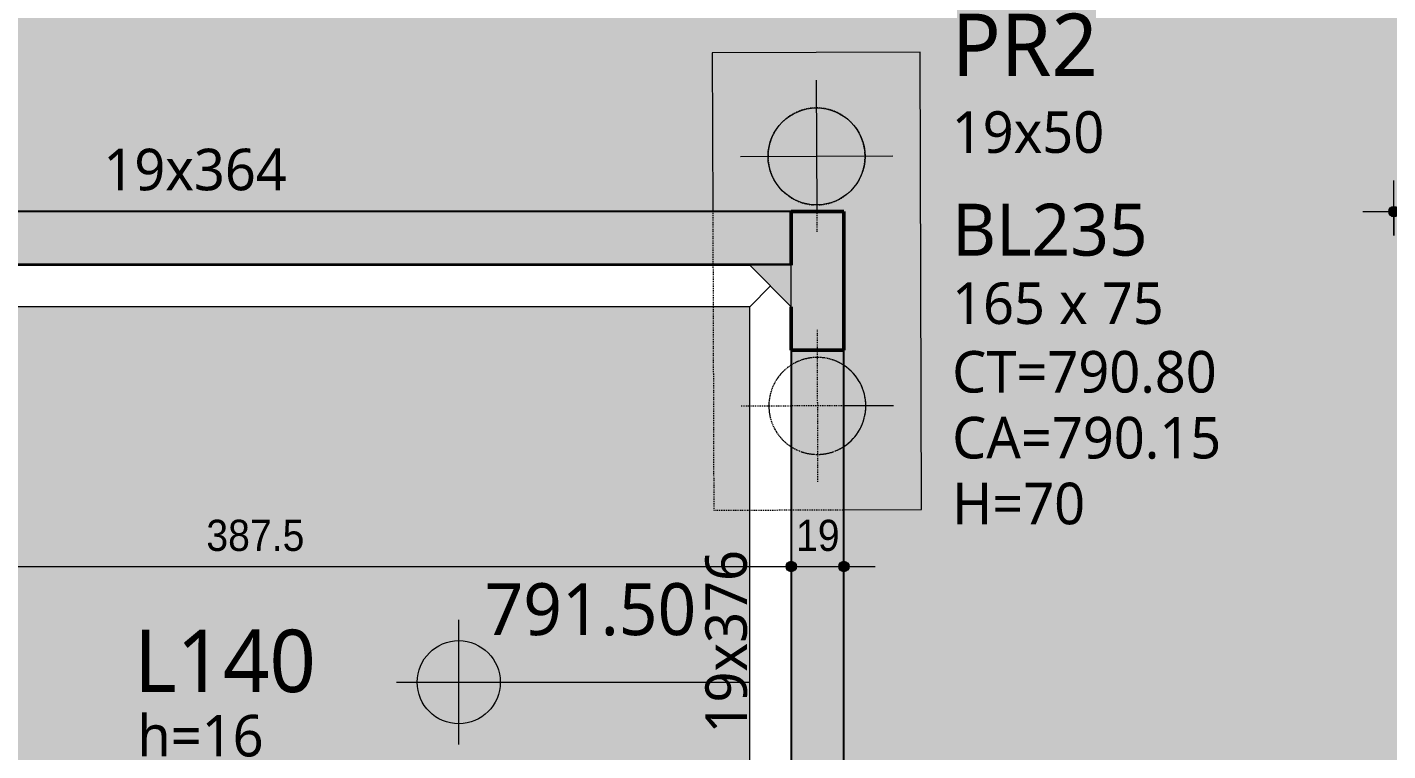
# Model space of a CAD drawing. Header units: centimetres. Extents: x -3523 to 38560, y -3196 to 88043.
# Drawn here: x -1152.1 to -661.1, y 793.6 to 1054.6 of the extents above; entities that cross this region are included whole.
import ezdxf

# ---------------------------------------------------------------- set-up
doc = ezdxf.new("R2010")
doc.units = ezdxf.units.CM
doc.linetypes.add('Traço', pattern=[0.635, 0.3175, -0.3175])
for name, color, linetype, lineweight in [('A-ANNO-DIMS', 7, 'Continuous', 9), ('A-ANNO-DIMS-75', 7, 'Continuous', 9), ('A-DETL-GENF', 7, 'Continuous', 18), ('A-DETL-MBND', 7, 'Continuous', 18), ('A-FLOR', 7, 'Continuous', 25), ('A-FLOR-IDEN', 7, 'Continuous', 9), ('A-FLOR-OTLN', 7, 'Continuous', 18), ('G-ANNO-DIMS', 7, 'Continuous', 9), ('S-BEAM', 7, 'Continuous', 25), ('S-BEAM-IDEN', 7, 'Continuous', 9), ('S-COLS', 7, 'Continuous', 25), ('S-COLS-IDEN', 7, 'Continuous', 9), ('S-FNDN', 7, 'Continuous', 25), ('S-FNDN-HDLN', 7, 'Traço', 18), ('S-FNDN-IDEN', 7, 'Continuous', 9)]:
    doc.layers.add(name, color=color, linetype=linetype, lineweight=lineweight)
doc.layers.add('A-DETL', color=7, linetype='Continuous', lineweight=18, true_color=0x00a600)
doc.styles.add('Arial_1', font='arial.ttf', dxfattribs={"width": 0.9, "height": 11.25})
doc.styles.add('Gadugi', font='gadugi.ttf', dxfattribs={"height": 15})
doc.styles.add('Gadugi_1', font='gadugi.ttf', dxfattribs={"height": 22.5})
doc.styles.add('Gadugi_2', font='gadugi.ttf', dxfattribs={"height": 18.75})
doc.dimstyles.new('PED_1_5mm_ESQ', dxfattribs={"dimscale": 30.48, "dimtxt": 11.477918, "dimasz": 0.492126, "dimexe": 0.369094, "dimexo": 0.369094, "dimgap": 0.073819, "dimtad": 1, "dimdec": 1, "dimrnd": 0.5, "dimdsep": 46, "dimtxsty": 'Arial_1', "dimblk1": 'DOTSMALL', "dimblk2": 'DOTSMALL', "dimsah": 1, "dimcen": 0.09, "dimdle": 0.369094, "dimazin": 0, "dimtfac": 1, "dimtdec": 4, "dimtix": 1, "dimtmove": 0, "dimatfit": 3, "dimfxl": 1, "dimtvp": 1, "dimtolj": 1, "dimtzin": 0, "dimarcsym": 2})

# ---------------------------------------------------------------- blocks, each defined once
blk = doc.blocks.new('PED_BLRET-2EST_R01_2019 - 165x75x70-V34-PL B 002 - FUNDAÇÃO')
at = {"layer": 'A-DETL-MBND'}
for p, q in [((-50, 27.5), (-50, -27.5)), ((40, 27.5), (40, 9.58)), ((-77.5, 0), (-30.11, 0))]:
    blk.add_line(p, q, dxfattribs=at)
blk.add_circle((-50, 0), 17.5, dxfattribs=at)
blk.add_arc((40, 0), 17.5, 33.1555, 146.3321, dxfattribs=at)
at = {"layer": 'S-FNDN-HDLN'}
for p, q in [((40, 9.57), (40, -27.5)), ((-30.11, 0), (-22.5, 0)), ((12.5, 0), (67.5, 0))]:
    blk.add_line(p, q, dxfattribs=at)
for start, end in [(146.3484, 360), (360, 33.1392)]:
    blk.add_arc((40, 0), 17.5, start, end, dxfattribs=at)
blk = doc.blocks.new('Elevações de ponto - M_Cota de elevação - Alvo preenchido-10609-PL B 002 - FUNDAÇÃO')
at = {"layer": 'G-ANNO-DIMS'}
h = blk.add_hatch(color=256, dxfattribs=at)
edge = h.paths.add_edge_path(flags=0)
edge.add_line((0, 0), (-0.2, 0))
edge.add_arc((0, 0), 0.2, 90, 180, ccw=False)
edge.add_line((0, 0.2), (0, 0))
h = blk.add_hatch(color=256, dxfattribs=at)
edge = h.paths.add_edge_path(flags=0)
edge.add_line((0, 0), (0.2, 0))
edge.add_arc((0, 0), 0.2, 270, 360, ccw=False)
edge.add_line((0, -0.2), (0, 0))
for p, q in [((0, -0.3), (0, 0.3)), ((-0.3, 0), (1.4, 0))]:
    blk.add_line(p, q, dxfattribs=at)
blk.add_circle((0, 0), 0.2, dxfattribs=at)
blk = doc.blocks.new('DIMBLOCK188-PL B 002 - FUNDAÇÃO')
at = {"layer": 'A-ANNO-DIMS-75'}
h = blk.add_hatch(color=256, dxfattribs=at)
edge = h.paths.add_edge_path(flags=0)
edge.add_arc((-658.86, 988.11), 1.88, 0, 360)
h = blk.add_hatch(color=256, dxfattribs=at)
edge = h.paths.add_edge_path(flags=0)
edge.add_arc((-621.6, 988.11), 1.88, 0, 360)
for p, q in [((-621.6, 1083.63), (-621.6, 976.86)), ((-621.6, 988.11), (-621.6, 1083.63)), ((-658.86, 979.51), (-658.86, 999.36)), ((-670.11, 988.11), (-621.6, 988.11)), ((-658.86, 988.11), (-658.86, 979.51))]:
    blk.add_line(p, q, dxfattribs=at)
for centre in [(-658.86, 988.11), (-621.6, 988.11)]:
    blk.add_circle(centre, 1.88, dxfattribs=at)
at = {"layer": 'A-ANNO-DIMS-75', "color": 0, "insert": (-653.83, 1004.97), "char_height": 11.25, "width": 32.6326, "attachment_point": 1, "line_spacing_factor": 0.941778, "style": 'Arial_1'}
blk.add_mtext('37.5', dxfattribs=at)
blk = doc.blocks.new('_DotSmall')
at = {"color": 0, "linetype": 'ByBlock', "const_width": 0.5}
blk.add_lwpolyline([(-0.0625, 0, 1), (0.0625, 0, 1)], format="xyb", close=True, dxfattribs=at)
blk = doc.blocks.new('DIMBLOCK228-PL B 002 - FUNDAÇÃO')
at = {"layer": 'A-ANNO-DIMS-75'}
h = blk.add_hatch(color=256, dxfattribs=at)
edge = h.paths.add_edge_path(flags=0)
edge.add_arc((-1263.61, 860.08), 1.88, 0, 360)
h = blk.add_hatch(color=256, dxfattribs=at)
edge = h.paths.add_edge_path(flags=0)
edge.add_arc((-876.36, 860.08), 1.88, 0, 360)
for p, q in [((-1263.61, 851.49), (-1263.61, 871.33)), ((-876.36, 496.9), (-876.36, 871.33)), ((-1263.61, 860.08), (-876.36, 860.08)), ((-1263.61, 860.08), (-1263.61, 851.49)), ((-876.36, 860.08), (-876.36, 496.9))]:
    blk.add_line(p, q, dxfattribs=at)
for centre in [(-1263.61, 860.08), (-876.36, 860.08)]:
    blk.add_circle(centre, 1.88, dxfattribs=at)
at = {"layer": 'A-ANNO-DIMS-75', "color": 0, "insert": (-1087.47, 876.94), "char_height": 11.25, "width": 41.9562, "attachment_point": 1, "line_spacing_factor": 0.941778, "style": 'Arial_1'}
blk.add_mtext('387.5', dxfattribs=at)
blk = doc.blocks.new('DIMBLOCK229-PL B 002 - FUNDAÇÃO')
at = {"layer": 'A-ANNO-DIMS-75'}
h = blk.add_hatch(color=256, dxfattribs=at)
edge = h.paths.add_edge_path(flags=0)
edge.add_arc((-876.36, 860.08), 1.88, 0, 360)
h = blk.add_hatch(color=256, dxfattribs=at)
edge = h.paths.add_edge_path(flags=0)
edge.add_arc((-857.36, 860.08), 1.88, 0, 360)
for p, q in [((-876.36, 496.9), (-876.36, 871.33)), ((-857.36, 496.9), (-857.36, 871.33)), ((-876.36, 860.08), (-846.11, 860.08)), ((-876.36, 860.08), (-876.36, 496.9)), ((-857.36, 860.08), (-857.36, 496.9))]:
    blk.add_line(p, q, dxfattribs=at)
for centre in [(-876.36, 860.08), (-857.36, 860.08)]:
    blk.add_circle(centre, 1.88, dxfattribs=at)
at = {"layer": 'A-ANNO-DIMS-75', "color": 0, "insert": (-874.63, 876.94), "char_height": 11.25, "width": 18.6472, "attachment_point": 1, "line_spacing_factor": 0.941778, "style": 'Arial_1'}
blk.add_mtext('19', dxfattribs=at)

msp = doc.modelspace()

# ---------------------------------------------------------------- hatches: boundary and pattern name
at = {"layer": 'A-DETL-GENF', "true_color": 0xe6e6e6}
h = msp.add_hatch(color=254, dxfattribs=at)
h.paths.add_polyline_path([(-780.089, 706.316), (-386.115, 706.316), (-386.115, 707.119), (-490.138, 707.119), (-490.138, 819.102), (-113.138, 819.102), (-113.138, 707.119), (-124.365, 707.119), (-124.365, 706.316), (43.51, 706.316), (43.51, 770.619), (70.307, 770.619), (70.307, 1173.082), (306.417, 1173.082), (147.343, 1755.323), (97.342, 1755.323), (97.342, 1835.352), (-215.981, 1835.352), (-215.981, 1756.172), (-275.96, 1756.172), (-442.089, 1296.011), (-425.073, 1285.306), (-465.011, 1221.825), (-491.496, 1238.487), (-546.599, 1166.011), (-546.599, 1141.884), (-298.365, 1141.884), (-298.365, 1214.884), (-223.365, 1214.884), (-223.365, 1049.884), (-298.365, 1049.884), (-298.365, 1122.884), (-546.599, 1122.884), (-546.599, 1094.884), (-621.599, 1094.884), (-621.599, 1169.884), (-567.522, 1169.884), (-507.641, 1248.644), (-528.493, 1261.763), (-488.554, 1325.245), (-485.408, 1323.265), (-329.119, 1756.172), (-345.981, 1756.172), (-345.981, 1866.172), (-316.578, 1866.172), (-444.521, 2197.571), (-444.83, 2197.454), (-462.562, 2244.301), (-671.366, 2785.221), (-685.288, 2823.058), (-685.488, 2822.982), (-703.22, 2869.732), (-702.555, 2869.984), (-718.743, 2913.873), (-862.537, 3299.756), (-968.123, 3253.612), (-914.305, 3339.122), (-930.385, 3349.243), (-979.853, 3270.645), (-1027.785, 3380.324), (-999.447, 3392.709), (-1318.73, 3593.658), (-1333.645, 3569.961), (-1357.562, 3585.013), (-1342.647, 3608.71), (-1358.727, 3618.831), (-1373.642, 3595.134), (-1397.12, 3609.91), (-1382.205, 3633.607), (-1824.457, 3911.949), (-1862.275, 3851.86), (-1909.247, 3881.422), (-3097.084, 1994.095), (-2170.119, 1408.797), (-2169.792, 1409.316), (-2127.476, 1382.683), (-2127.841, 1382.102), (-1767.194, 1154.384), (-1737.355, 1154.384), (-1351.153, 1779.215), (-1413.278, 1818.573), (-1373.141, 1881.929), (-1233.757, 1793.627), (-1248.497, 1770.361), (-909.742, 1557.157), (-894.827, 1580.854), (-831.352, 1540.905), (-871.302, 1477.43), (-899.843, 1495.393), (-1197.486, 1153.393), (-1178.443, 1141.408), (-1218.392, 1077.933), (-1281.867, 1117.882), (-1279.683, 1121.353), (-1695.298, 1108.989), (-1460.081, 960.469), (-1310.615, 970.198), (-1282.615, 970.198), (-1282.615, 988.119), (-857.365, 988.119), (-857.365, 707.119), (-852.365, 707.119), (-852.365, 706.316), (-787.91, 706.316)], flags=0)
h.paths.add_polyline_path([(-1711.866, 1127.504), (-1267.491, 1140.724), (-1241.918, 1181.357), (-1213.76, 1163.636), (-916.117, 1505.636), (-934.777, 1517.38), (-919.862, 1541.077), (-1258.665, 1754.311), (-1273.895, 1730.271), (-1335.101, 1769.046), (-1715.019, 1154.384), (-1711.866, 1154.384), (-1711.866, 1137.129)], flags=0)
h.paths.add_polyline_path([(317.769, 1321.247), (317.769, 1754.601), (277.762, 1754.601), (277.762, 1835.352), (227.342, 1835.352), (227.342, 1755.323), (199.175, 1755.323), (306.417, 1362.799)], flags=0)
h.paths.add_polyline_path([(-17.803, 1780.55), (-17.803, 1796.55), (-1.803, 1796.55), (-2.348, 1792.409), (-3.947, 1788.55), (-6.489, 1785.236), (-9.803, 1782.694), (-13.662, 1781.095)], flags=0)
h.paths.add_polyline_path([(-33.803, 1796.55), (-33.258, 1800.691), (-31.659, 1804.55), (-29.117, 1807.864), (-25.803, 1810.406), (-21.944, 1812.005), (-17.803, 1812.55), (-17.803, 1796.55), (-33.258, 1796.55)], flags=0)
h.paths.add_polyline_path([(-1713.322, 2040.579), (-1755.638, 2067.212), (-1745.518, 2083.292), (-1703.201, 2056.659), (-1711.577, 2043.352)], flags=0)
h.paths.add_polyline_path([(-2141.673, 2310.054), (-2183.989, 2336.687), (-2173.869, 2352.768), (-2131.552, 2326.135)], flags=0)
h.paths.add_polyline_path([(-872.017, 2476.309), (-914.333, 2502.941), (-904.213, 2519.022), (-861.896, 2492.389)], flags=0)
h.paths.add_polyline_path([(-1278.153, 2731.912), (-1320.47, 2758.545), (-1310.349, 2774.626), (-1268.033, 2747.993), (-1275.233, 2736.552)], flags=0)
h.paths.add_polyline_path([(-1706.492, 3001.506), (-1748.808, 3028.139), (-1738.688, 3044.22), (-1696.371, 3017.587)], flags=0)
h.paths.add_polyline_path([(-866.215, 3298.666), (-862.634, 3300.018), (-865.839, 3308.62), (-871.262, 3312.032), (-868.974, 3305.973)], flags=0)
at = {"layer": 'A-DETL-GENF', "true_color": 0xffffff}
h = msp.add_hatch(color=7, dxfattribs=at)
h.paths.add_polyline_path([(-876.365, 221.444), (-876.365, 236.444), (-891.365, 221.444)], flags=0)
h.paths.add_polyline_path([(-1071.695, 221.444), (-1056.695, 221.444), (-1071.695, 236.444)], flags=0)
h.paths.add_polyline_path([(-877.955, 483.446), (-876.365, 483.446), (-876.365, 498.446), (-891.365, 483.446)], flags=0)
h.paths.add_polyline_path([(-1248.615, 483.446), (-1263.615, 498.446), (-1263.615, 483.446)], flags=0)
h.paths.add_polyline_path([(-876.365, 953.78), (-876.365, 968.78), (-891.365, 968.78), (-883.865, 961.28)], flags=0)
h.paths.add_polyline_path([(-1263.615, 953.78), (-1248.615, 968.78), (-1263.615, 968.78), (-1263.615, 967.545)], flags=0)
at = {"layer": 'A-FLOR', "true_color": 0xffcc66}
msp.add_hatch(color=31, dxfattribs=at).paths.add_polyline_path([(-975.822, 498.446), (-891.365, 498.446), (-891.365, 953.78), (-1248.615, 953.78), (-1248.615, 498.446), (-1171.556, 498.446)], flags=0)
at = {"layer": 'S-BEAM', "true_color": 0xd9d9d9}
for points in [[(-1263.615, 969.119), (-876.365, 969.119), (-876.365, 988.119), (-1263.615, 988.119)], [(-857.365, 707.119), (-857.365, 938.119), (-876.365, 938.119), (-876.365, 707.119)]]:
    msp.add_hatch(color=254, dxfattribs=at).paths.add_polyline_path(points, flags=0)
at = {"layer": 'S-COLS', "true_color": 0x808080}
msp.add_hatch(color=8, dxfattribs=at).paths.add_polyline_path([(-860.704, 938.119), (-857.365, 938.119), (-857.365, 988.119), (-876.365, 988.119), (-876.365, 938.119)], flags=0)

# ---------------------------------------------------------------- linework, layer by layer
at = {"layer": 'A-DETL', "color": 7}
for p, q in [((-1282.615, 988.119), (-857.365, 988.119)), ((-857.365, 988.119), (-857.365, 706.316)), ((-876.365, 968.78), (-891.365, 968.78)), ((-891.365, 968.78), (-876.365, 953.78)), ((-876.365, 953.78), (-876.365, 968.78))]:
    msp.add_line(p, q, dxfattribs=at)
at = {"layer": 'A-DETL', "color": 7, "lineweight": 50}
msp.add_line((-876.365, 938.119), (-857.365, 938.119), dxfattribs=at)
at = {"layer": 'A-DETL-MBND'}
for p, q in [((-829.85, 1045.625), (-904.849, 1045.385)), ((-904.849, 1045.385), (-904.666, 988.119)), ((-829.321, 880.626), (-829.85, 1045.625)), ((-904.605, 969.119), (-904.604, 968.78)), ((-857.365, 880.536), (-829.321, 880.626))]:
    msp.add_line(p, q, dxfattribs=at)
at = {"layer": 'A-FLOR-OTLN'}
for p, q in [((-1248.615, 968.78), (-891.365, 968.78)), ((-883.865, 961.28), (-891.365, 953.78)), ((-891.365, 953.78), (-1248.615, 953.78)), ((-891.365, 498.446), (-891.365, 953.78))]:
    msp.add_line(p, q, dxfattribs=at)
at = {"layer": 'S-BEAM'}
for p, q in [((-876.365, 988.119), (-1263.615, 988.119)), ((-876.365, 969.119), (-876.365, 988.119)), ((-1263.615, 969.119), (-876.365, 969.119)), ((-857.365, 938.119), (-876.365, 938.119)), ((-876.365, 938.119), (-876.365, 707.119)), ((-857.365, 707.119), (-857.365, 938.119))]:
    msp.add_line(p, q, dxfattribs=at)
at = {"layer": 'S-COLS', "lineweight": 50}
for p, q in [((-857.365, 988.119), (-876.365, 988.119)), ((-876.365, 988.119), (-876.365, 968.78)), ((-857.365, 938.119), (-857.365, 988.119)), ((-876.365, 953.78), (-876.365, 938.119))]:
    msp.add_line(p, q, dxfattribs=at)
at = {"layer": 'S-COLS'}
msp.add_line((-876.365, 938.119), (-857.365, 938.119), dxfattribs=at)
at = {"layer": 'S-FNDN-HDLN'}
for p, q in [((-904.666, 988.114), (-904.605, 969.124)), ((-904.604, 968.775), (-904.321, 880.386)), ((-904.321, 880.386), (-857.369, 880.536))]:
    msp.add_line(p, q, dxfattribs=at)
for centre, start, end in [((-867.229, 1008.005), 125.15535, 132.03085), ((-867.229, 1008.005), 116.89064, 124.85349), ((-867.229, 1008.005), 109.77743, 116.6778), ((-867.229, 1008.005), 101.55046, 109.50421), ((-867.229, 1008.005), 94.40847, 101.32072), ((-867.229, 1008.005), 90.18348, 94.15889), ((-867.229, 1008.005), 86.20808, 90.18348), ((-867.229, 1008.005), 79.04624, 85.95849), ((-867.229, 1008.005), 70.86276, 78.8165), ((-867.229, 1008.005), 63.68917, 70.58953), ((-867.229, 1008.005), 55.51347, 63.47633), ((-867.229, 1008.005), 48.33611, 55.21162), ((-867.229, 1008.005), 147.56636, 155.57073), ((-867.229, 1008.005), 140.54547, 147.38075), ((-867.229, 1008.005), 132.22914, 140.20823), ((-867.229, 1008.005), 40.15873, 48.13783), ((-867.229, 1008.005), 32.98621, 39.82149), ((-867.229, 1008.005), 24.79624, 32.8006), ((-867.229, 1008.005), 162.90262, 170.94464), ((-867.229, 1008.005), 155.9528, 162.72814), ((-867.229, 1008.005), 17.63883, 24.41417), ((-867.229, 1008.005), 9.42232, 17.46435), ((-867.229, 1008.005), 178.23815, 186.33633), ((-867.229, 1008.005), 171.38536, 178.07352), ((-867.229, 1008.005), 2.29344, 8.9816), ((-867.229, 1008.005), 354.03064, 2.12881), ((-867.229, 1008.005), 186.85704, 193.41731), ((-867.229, 1008.005), 193.57317, 201.75773), ((-867.229, 1008.005), 338.60923, 346.7938), ((-867.229, 1008.005), 346.94965, 353.50992), ((-867.229, 1008.005), 202.39402, 208.75983), ((-867.229, 1008.005), 208.90781, 217.23445), ((-867.229, 1008.005), 218.0524, 224.10133), ((-867.229, 1008.005), 316.26563, 322.31457), ((-867.229, 1008.005), 323.13251, 331.45915), ((-867.229, 1008.005), 331.60714, 337.97294), ((-867.229, 1008.005), 224.24222, 232.833), ((-867.229, 1008.005), 233.97798, 239.44206), ((-867.229, 1008.005), 239.57651, 248.79722), ((-867.229, 1008.005), 291.56975, 300.79045), ((-867.229, 1008.005), 300.92491, 306.38898), ((-867.229, 1008.005), 307.53396, 316.12474), ((-867.229, 1008.005), 250.70535, 254.78218), ((-867.229, 1008.005), 254.91078, 267.32141), ((-867.229, 1008.005), 273.04556, 285.45618), ((-867.229, 1008.005), 285.58479, 289.66161), ((-866.941, 918.006), 116.89064, 124.85349), ((-866.941, 918.006), 109.77743, 116.6778), ((-866.941, 918.006), 101.55046, 109.50421), ((-866.941, 918.006), 94.40847, 101.32072), ((-866.941, 918.006), 90.18348, 94.15889), ((-866.941, 918.006), 86.20808, 90.18348), ((-866.941, 918.006), 79.04624, 85.95849), ((-866.941, 918.006), 70.86276, 78.8165), ((-866.941, 918.006), 63.68917, 70.58953), ((-866.941, 918.006), 55.51347, 63.47633), ((-866.941, 918.006), 140.54547, 147.38075), ((-866.941, 918.006), 132.22914, 140.20823), ((-866.941, 918.006), 125.15535, 132.03085), ((-866.941, 918.006), 48.33611, 55.21162), ((-866.941, 918.006), 40.15873, 48.13783), ((-866.941, 918.006), 32.98621, 39.82149), ((-866.941, 918.006), 155.9528, 162.72814), ((-866.941, 918.006), 147.56636, 155.57073), ((-866.941, 918.006), 24.79624, 32.8006), ((-866.941, 918.006), 17.63883, 24.41417), ((-866.941, 918.006), 9.42232, 17.46435), ((-866.941, 918.006), 178.23815, 186.33633), ((-866.941, 918.006), 171.38536, 178.07352), ((-866.941, 918.006), 162.90262, 170.94464), ((-866.941, 918.006), 2.29344, 8.9816), ((-866.941, 918.006), 354.03064, 2.12881), ((-866.941, 918.006), 186.85704, 193.41731), ((-866.941, 918.006), 193.57317, 201.75773), ((-866.941, 918.006), 338.60923, 346.7938), ((-866.941, 918.006), 346.94965, 353.50992), ((-866.941, 918.006), 202.39402, 208.75983), ((-866.941, 918.006), 208.90781, 217.23445), ((-866.941, 918.006), 323.13251, 331.45915), ((-866.941, 918.006), 331.60714, 337.97294), ((-866.941, 918.006), 218.0524, 224.10133), ((-866.941, 918.006), 224.24222, 232.833), ((-866.941, 918.006), 233.97798, 239.44206), ((-866.941, 918.006), 300.92491, 306.38898), ((-866.941, 918.006), 307.53396, 316.12474), ((-866.941, 918.006), 316.26563, 322.31457), ((-866.941, 918.006), 239.57651, 248.79722), ((-866.941, 918.006), 250.70535, 254.78218), ((-866.941, 918.006), 254.91078, 267.32141), ((-866.941, 918.006), 273.04556, 285.45618), ((-866.941, 918.006), 285.58479, 289.66161), ((-866.941, 918.006), 291.56975, 300.79045)]:
    msp.add_arc(centre, 17.5, start, end, dxfattribs=at)

# ---------------------------------------------------------------- block references
at = {"layer": 'G-ANNO-DIMS', "xscale": 74.99999999999996, "yscale": 74.99999999999996, "zscale": 74.99999999999996}
msp.add_blockref('Elevações de ponto - M_Cota de elevação - Alvo preenchido-10609-PL B 002 - FUNDAÇÃO', (-996.358, 818.327), dxfattribs=at)
at = {"layer": 'S-FNDN', "linetype": 'Traço', "lineweight": 18, "rotation": 270.183482145418}
msp.add_blockref('PED_BLRET-2EST_R01_2019 - 165x75x70-V34-PL B 002 - FUNDAÇÃO', (-867.069, 958.005), dxfattribs=at)

# ---------------------------------------------------------------- texts
at = {"layer": 'A-FLOR-IDEN', "attachment_point": 1}
for s, insert, char_height, width, style in [('L140', (-1113.557, 837.263), 22.5, 81.17086, 'Gadugi_1'), ('h=16', (-1112.385, 806.55), 15, 59.5253, 'Gadugi')]:
    msp.add_mtext(s, dxfattribs=dict(at, insert=insert, char_height=char_height, width=width, style=style))
at = {"layer": 'G-ANNO-DIMS', "insert": (-987.04, 854.065), "char_height": 18.75, "width": 91.9378, "attachment_point": 1, "line_spacing_factor": 1.02016, "style": 'Gadugi_2'}
msp.add_mtext('791.50', dxfattribs=at)
at = {"layer": 'S-BEAM-IDEN', "insert": (-1124.625, 1010.786), "char_height": 15, "width": 81.17086, "attachment_point": 1, "style": 'Gadugi'}
msp.add_mtext('19x364', dxfattribs=at)
at = {"layer": 'S-BEAM-IDEN', "insert": (-907.37, 799.825), "char_height": 15, "width": 81.17086, "attachment_point": 1, "rotation": 90, "style": 'Gadugi'}
msp.add_mtext('19x376', dxfattribs=at)
at = {"layer": 'S-COLS-IDEN', "attachment_point": 1}
for s, insert, char_height, width, style in [('PR2', (-818.435, 1059.523), 22.5, 65.53795, 'Gadugi_1'), ('19x50', (-818.435, 1024.288), 15, 67.34175, 'Gadugi')]:
    msp.add_mtext(s, dxfattribs=dict(at, insert=insert, char_height=char_height, width=width, style=style))
at = {"layer": 'S-FNDN-IDEN', "color": 5, "true_color": 0x0000ff, "insert": (-818.297, 990.968), "char_height": 18.75, "width": 85.37972, "attachment_point": 1, "style": 'Gadugi_2'}
msp.add_mtext('BL235', dxfattribs=at)
at = {"layer": 'S-FNDN-IDEN', "char_height": 15, "attachment_point": 1, "style": 'Gadugi'}
for s, insert, width in [('165 x 75', (-818.297, 962.554), 95.60123), ('CT=790.80', (-818.297, 937.825), 122.05692), ('CA=790.15', (-818.297, 914.046), 125.06325), ('H=70', (-818.297, 890.301), 63.73416)]:
    msp.add_mtext(s, dxfattribs=dict(at, insert=insert, width=width))

# ---------------------------------------------------------------- dimensions: what is measured, and where the dimension line sits
at = {"layer": 'A-ANNO-DIMS'}
for base, p1, p2, override, picture, middle in [((-621.599, 988.111), (-658.86, 990.763), (-621.599, 1094.884), {"dimpost": '<>', "dimfxl": 110.588026}, 'DIMBLOCK188-PL B 002 - FUNDAÇÃO', (-640.23, 996.109)), ((-876.364521157, 860.084430679), (-1263.614521157, 862.736081109), (-876.364521157, 485.650425405), {"dimpost": '<>', "dimfxl": 540.514712}, 'DIMBLOCK228-PL B 002 - FUNDAÇÃO', (-1069.989521157, 868.082213796)), ((-857.365, 860.084), (-876.365, 485.65), (-857.365, 485.65), {"dimpost": '<>', "dimfxl": 19}, 'DIMBLOCK229-PL B 002 - FUNDAÇÃO', (-866.865, 868.078))]:
    dim = msp.add_linear_dim(base=base, p1=p1, p2=p2, dimstyle='PED_1_5mm_ESQ', override=override, dxfattribs=at)
    dim.commit()
    dim.dimension.update_dxf_attribs({"geometry": picture, "text_midpoint": middle})

doc.saveas('drawing.dxf')
